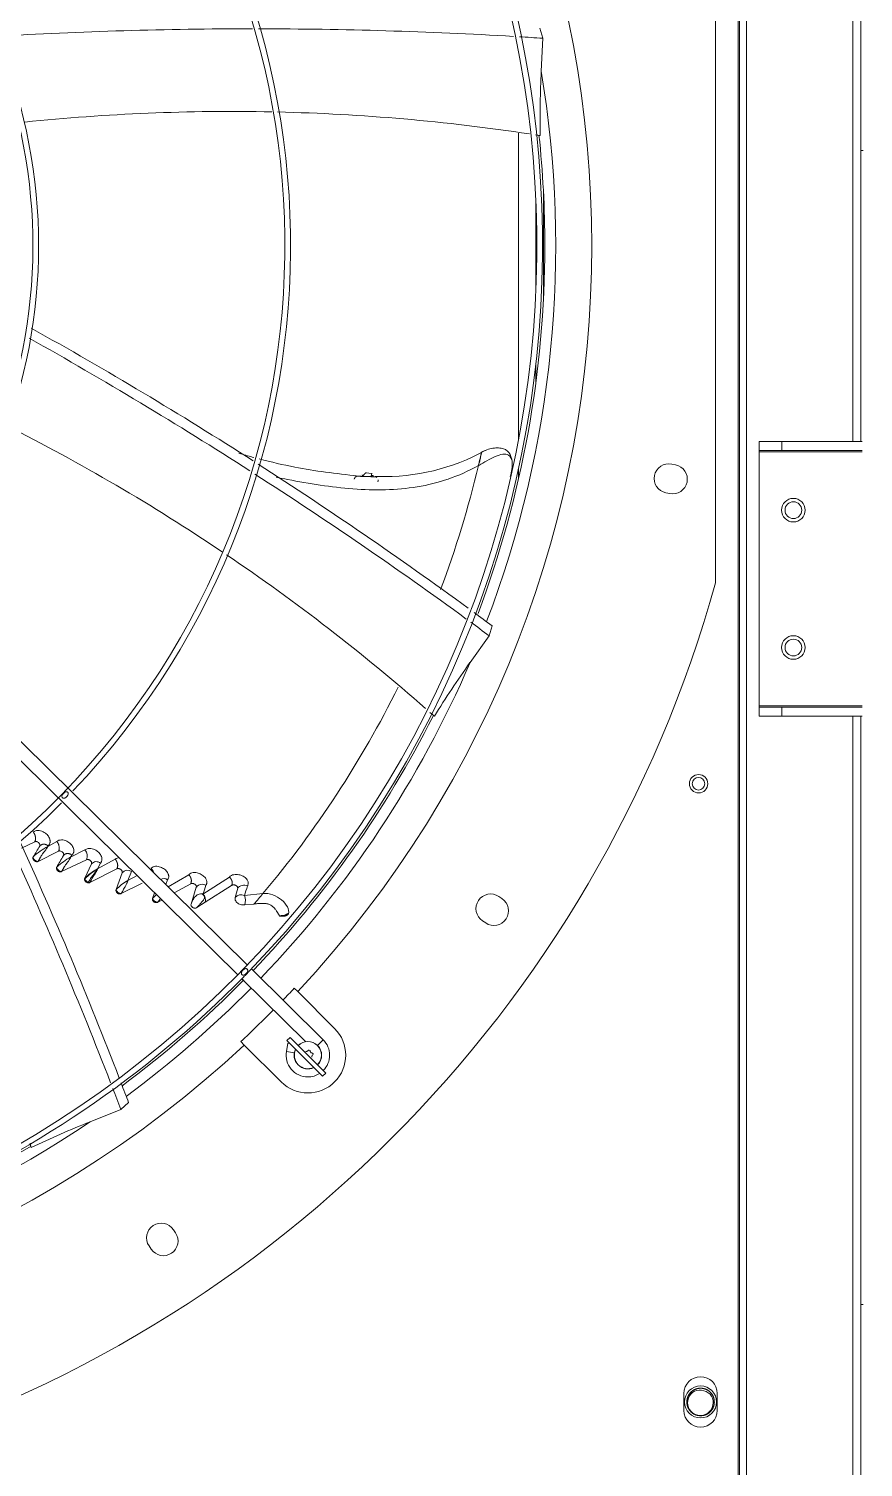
# Model space of a CAD drawing. Header units: millimetres. Extents: x 113490 to 142599, y -20467 to 115.
# Drawn here: x 131528 to 131892, y -10822 to -10194 of the extents above; entities that cross this region are included whole.
import ezdxf

# ---------------------------------------------------------------- set-up
doc = ezdxf.new("R2010")
doc.units = ezdxf.units.MM
doc.layers.add('DV3_0', color=7, linetype='Continuous')

msp = doc.modelspace()

# ---------------------------------------------------------------- linework, layer by layer
at = {"layer": 'DV3_0', "color": 7, "linetype": 'Continuous', "lineweight": 15}
for p, q in [((131891.24, -10374.49), (131891.24, -9742.49)), ((131838.24, -9857.26), (131838.24, -11851.51)), ((131841.24, -9857.26), (131841.24, -11851.51)), ((131827.74, -10436.16), (131827.74, -10141.82)), ((131752.3, -10198.38), (131751.05, -10194.05)), ((131751.65, -10212.75), (131752.3, -10198.38)), ((131741.73, -10373.84), (131741.73, -10239.84)), ((131892.24, -10247.48), (131891.24, -10247.48)), ((131310.48, -10303.03), (131619.15, -10607.41)), ((131623.33, -10603.11), (131314.04, -10298.11)), ((131846.74, -10378.49), (131846.74, -10374.49)), ((131846.74, -10374.49), (131856.74, -10374.49)), ((131846.74, -10378.49), (131846.74, -10379.09)), ((131856.74, -10378.49), (131846.74, -10378.49)), ((131856.74, -10374.49), (131891.74, -10374.49)), ((131856.74, -10374.49), (131856.74, -10378.49)), ((131856.74, -10378.49), (131891.74, -10378.49)), ((131810.29, -10384.72), (131808.62, -10384.38)), ((131846.74, -10379.09), (131846.74, -10489.89)), ((131673.76, -10389.82), (131677.28, -10389.91)), ((131677.85, -10388.44), (131674.99, -10388.21)), ((131677.28, -10389.91), (131677.32, -10389.77)), ((131680.49, -10389.8), (131679.22, -10389.78)), ((131741.73, -10390.9), (131741.73, -10386.32)), ((131806.13, -10396.94), (131807.79, -10397.27)), ((131720.57, -10471.07), (131728.89, -10459.33)), ((131728.89, -10459.33), (131730.18, -10455.01)), ((131846.74, -10489.89), (131846.74, -10490.49)), ((131846.74, -10494.49), (131846.74, -10490.49)), ((131846.74, -10490.49), (131856.74, -10490.49)), ((131856.74, -10490.49), (131891.74, -10490.49)), ((131856.74, -10490.49), (131856.74, -10494.49)), ((131856.74, -10494.49), (131846.74, -10494.49)), ((131856.74, -10494.49), (131891.74, -10494.49)), ((131891.24, -11154.49), (131891.24, -10494.49)), ((131530.55, -10549.32), (131524.83, -10552.06)), ((131540.89, -10553.44), (131532.03, -10557.89)), ((131540.19, -10549.23), (131536.24, -10551.34)), ((131536.24, -10551.34), (131536.37, -10551.14)), ((131552.44, -10552.91), (131546.21, -10556.07)), ((131553.11, -10557.16), (131542.3, -10562.34)), ((131546.21, -10556.07), (131546.76, -10555.19)), ((131552.4, -10565.28), (131555.33, -10559.01)), ((131565.68, -10556.95), (131557.94, -10561.12)), ((131557.94, -10561.12), (131559.2, -10558.68)), ((131566.4, -10561.14), (131554.61, -10567.17)), ((131566.07, -10570.22), (131568.69, -10562.86)), ((131571.14, -10566.31), (131572.73, -10562.35)), ((131575.23, -10564.11), (131571.14, -10566.31)), ((131587.79, -10568.06), (131588.57, -10565.93)), ((131597.76, -10563.71), (131588.73, -10568.99)), ((131615.51, -10564.73), (131603.98, -10572.18)), ((131577.42, -10567.34), (131568.33, -10571.99)), ((131581.97, -10574.09), (131582.8, -10571.57)), ((131598.62, -10567.65), (131591.48, -10571.7)), ((131598.79, -10576.61), (131601.09, -10569.13)), ((131603.98, -10572.18), (131603.75, -10572.15)), ((131616.51, -10568.39), (131604.88, -10575.74)), ((131617.99, -10573.6), (131619.14, -10569.66)), ((131630.19, -10571.94), (131622.12, -10572.74)), ((131734.53, -10574.15), (131733.11, -10573.2)), ((131586.05, -10574.77), (131584.33, -10575.75)), ((131604.88, -10575.74), (131601.28, -10578.09)), ((131626.26, -10576.52), (131622.26, -10576.92)), ((131637.49, -10581.78), (131637.48, -10581.77)), ((131726, -10583.85), (131727.42, -10584.79)), ((131620.93, -10609.17), (131648.78, -10636.63)), ((131656.46, -10635.78), (131625.11, -10604.87)), ((131645.35, -10614.77), (131643.86, -10613.27)), ((131661.46, -10630.88), (131645.35, -10614.77)), ((131642.01, -10634.77), (131640.6, -10636.18)), ((131656.16, -10651.74), (131640.6, -10636.18)), ((131642.01, -10634.77), (131657.57, -10650.32)), ((131620.52, -10636.61), (131622.01, -10638.1)), ((131622.01, -10638.1), (131638.12, -10654.21)), ((131641.07, -10637.28), (131640.44, -10640.89)), ((131641.83, -10637.41), (131641.07, -10637.28)), ((131645.76, -10638.1), (131645.27, -10638.02)), ((131656.16, -10651.74), (131657.57, -10650.32)), ((131554.78, -10671.58), (131568.12, -10666.2)), ((131568.12, -10666.2), (131571.53, -10663.26)), ((131592.04, -10720.17), (131591.09, -10718.76)), ((131580.45, -10725.87), (131581.4, -10727.28)), ((131891.24, -10751.48), (131892.24, -10751.48)), ((131813.99, -10790.24), (131813.99, -10797.74)), ((131828.49, -10797.74), (131828.49, -10790.24))]:
    msp.add_line(p, q, dxfattribs=at)
at = {"layer": 'DV3_0', "color": 7, "linetype": 'Continuous', "lineweight": 20}
for p, q in [((131887.64, -10374.49), (131887.64, -9745.49)), ((131837.64, -9845.59), (131837.64, -11865.47)), ((131752.63, -10312.52), (131752.63, -10265.47)), ((131749.31, -10308.64), (131749.31, -10269.34)), ((131749.31, -10348.76), (131749.31, -10340.56)), ((131846.74, -10379.09), (131891.74, -10379.09)), ((131673.78, -10389.67), (131677.32, -10389.77)), ((131846.74, -10489.89), (131891.74, -10489.89)), ((131887.64, -11154.49), (131887.64, -10494.49)), ((131654, -10638.27), (131656.46, -10635.78)), ((131643.88, -10641.5), (131640.44, -10640.89))]:
    msp.add_line(p, q, dxfattribs=at)
at = {"layer": 'DV3_0', "color": 7, "linetype": 'Continuous', "lineweight": 15}
for centre, radius in [((131861.74, -10404.49), 5.15), ((131861.74, -10404.49), 3.65), ((131861.74, -10464.49), 5.15), ((131861.74, -10464.49), 3.65), ((131820.36, -10523.99), 4), ((131820.32, -10523.99), 2.75), ((131821.24, -10793.99), 7)]:
    msp.add_circle(centre, radius, dxfattribs=at)
for centre, radius, start, end in [((131296.24, -10288.99), 456, 316.01285, 45.56345), ((131296.24, -10288.99), 477.5, 316.98025, 43.01975), ((131296.24, -10288.99), 453.5, 315.99181, 45.56133), ((131296.24, -10288.99), 343.5, 315.65123, 45.62203), ((131296.24, -10288.99), 346, 316.5062, 45.32039), ((131296.24, -10288.99), 236, 317.02714, 45.70878), ((131296.24, -10288.99), 233.5, 316.46631, 45.83922), ((131626.5, -12115.65), 1921.39, 90.02851, 93.37418), ((131626.5, -12115.65), 1921.39, 86.62723, 89.95007), ((131626.5, -12115.65), 1921.39, 86.24591, 86.54956), ((132158.49, -10232.41), 407.31, 177.23348, 181.19155), ((131616.17, -11102.61), 872.25, 88.82742, 95.92318), ((131616.17, -11102.61), 872.25, 81.40447, 88.66355), ((131616.17, -11102.61), 872.25, 81.09042, 81.22522), ((131296.24, -10288.99), 457, 0, 6.06861), ((131296.24, -10288.99), 457, 339.42404, 0), ((130632.29, -11933.2), 1841.3, 57.34191, 60.857), ((130586.55, -12004.18), 1921.33, 57.30151, 60.65735), ((131125.51, -11146.42), 872.25, 56.07412, 63.24774), ((131683.22, -10299.51), 90.33, 268.26501, 299.11985), ((130632.29, -11933.2), 1841.3, 53.79883, 57.26308), ((131683.26, -10310.92), 84.69, 298.94492, 299.10141), ((131735.22, -10383.5), 3.74, 5.17103, 55.21817), ((131719.43, -10384.21), 19.56, 343.23182, 2.96543), ((131739.18, -10383.14), 0.228, 185.41219, 193.40876), ((131807.37, -10390.66), 6.4, 78.75, 258.75), ((131809.04, -10390.99), 6.4, 258.75, 78.75), ((130586.55, -12004.18), 1921.33, 53.88646, 57.22542), ((131660.48, -10387.5), 13.48, 350.08599, 350.70778), ((131666.44, -10386.07), 11.5, 341.21496, 348.12987), ((131125.51, -11146.42), 872.25, 48.70033, 55.91709), ((131296.24, -10288.99), 551.5, 285.47751, 344.52249), ((130586.55, -12004.18), 1921.33, 53.51882, 53.81385), ((130632.29, -11933.2), 1841.3, 53.39786, 53.70009), ((132052.3, -10707.63), 407.44, 144.5071, 148.46392), ((131296.24, -10288.99), 457, 316.15973, 333.28075), ((131125.51, -11146.42), 872.25, 48.36342, 48.53339), ((131296.24, -10288.99), 343.5, 225.92125, 315.65123), ((131296.24, -10288.99), 346, 270, 315.31793), ((129771.86, -11348.24), 1921.39, 21.16348, 24.49317), ((129849.13, -11313.07), 1840.9, 21.02717, 24.54064), ((128643.59, -8794.68), 3381.22, 328.6085, 328.70007), ((131552.48, -10580.66), 33.52, 118.98776, 132.37687), ((131549.56, -10555.55), 3.91, 335.58128, 42.38671), ((128130.29, -8563.07), 3951.76, 329.64096, 329.72446), ((131559.89, -10581.79), 29.13, 118.00171, 132.61055), ((131557.42, -10560.68), 2.68, 48.49966, 141.44031), ((131578.63, -10563.45), 3.78, 12.11914, 44.06143), ((131573.02, -10585.75), 28.87, 121.47057, 135.59504), ((131569.89, -10582.83), 24.77, 118.81869, 134.90583), ((131579.93, -10582.96), 18.83, 117.8465, 137.41504), ((131570.98, -10564.69), 2.93, 53.13634, 141.31479), ((131586.86, -10568.46), 3.06, 55.87282, 117.48227), ((131597.09, -10587.56), 20.25, 131.56075, 138.31286), ((131603.64, -10571.09), 3.21, 59.3258, 142.38677), ((131603.06, -10574.79), 2.73, 75.24406, 82.00856), ((131601.32, -10574.95), 3.71, 23.68576, 48.99278), ((131452.61, -10518.89), 160.48, 340.60735, 342.05889), ((131601.92, -10574.6), 3.17, 338.82459, 49.67768), ((131620.72, -10576.35), 3.87, 68.77863, 134.8411), ((131621.88, -10571.72), 3.43, 63.91718, 143.09604), ((131455.9, -10519.08), 174.66, 342.10763, 343.51614), ((131615.66, -10575.04), 6.86, 344.1096, 19.64973), ((131615.41, -10575.05), 7.09, 344.71935, 19.03998), ((131452.74, -10423.33), 231.46, 318.55999, 320.05359), ((131729.56, -10578.53), 6.4, 56.25, 236.25), ((131566.96, -10563.93), 21.01, 325.75369, 331.18958), ((131602.76, -10573.32), 1.96, 345.27602, 355.86989), ((131730.97, -10579.47), 6.4, 236.25, 56.25), ((131296.24, -10288.99), 453.5, 315.56, 315.99181), ((131296.24, -10288.99), 453.5, 225.99152, 315.56), ((131296.24, -10288.99), 456, 270, 315.56106), ((131296.24, -10288.99), 457, 306.56933, 315.4466), ((131296.24, -10288.99), 456, 315.56106, 315.57142), ((131296.24, -10288.99), 456, 315.57142, 316.01285), ((131296.24, -10288.99), 475.39, 316.12423, 316.98903), ((131296.24, -10288.99), 475.39, 313.01097, 315.40107), ((131649.79, -10642.54), 16.5, 225, 45), ((131649.79, -10642.54), 9.5, 315, 45.40107), ((131296.24, -10288.99), 477.5, 226.98025, 313.01975), ((131649.79, -10642.54), 9.5, 170, 270), ((131649.79, -10642.54), 6, 154.47122, 295.52878), ((131649.79, -10642.54), 5.91, 154.77125, 295.22875), ((131649.79, -10642.54), 6, 315, 135), ((131649.79, -10642.54), 5.91, 315, 135), ((131649.19, -10640.29), 0.6, 238.87878, 331.12122), ((131650.24, -10640.87), 0.6, 358.86172, 151.13828), ((131651.44, -10640.9), 0.6, 178.87878, 271.12122), ((131651.46, -10642.1), 0.6, 298.86181, 91.13819), ((131652.04, -10643.15), 0.6, 118.87878, 211.12122), ((129849.13, -11313.07), 1840.9, 20.67002, 20.95746), ((131649.79, -10642.54), 9.5, 270, 302.83428), ((129771.86, -11348.24), 1921.39, 20.79191, 21.08376), ((131705.95, -11049.93), 407.44, 111.78009, 115.73693), ((131296.24, -10288.99), 457, 273.88422, 300.60788), ((130689.06, -10918.01), 872.25, 15.63642, 15.76533), ((131585.77, -10722.31), 6.4, 33.75, 213.75), ((131586.72, -10723.72), 6.4, 213.75, 33.75), ((131821.24, -10790.24), 7.25, 0, 180), ((131821.24, -10797.74), 7.25, 180, 0), ((131821.24, -10793.99), 6, 244.8963, 262.52267)]:
    msp.add_arc(centre, radius, start, end, dxfattribs=at)
at = {"layer": 'DV3_0', "color": 7, "linetype": 'Continuous', "lineweight": 20}
for centre, radius, start, end in [((131296.24, -10288.99), 461.75, 339.17748, 9.50342), ((131281.91, -10279.55), 454.74, 339.44857, 346.58825), ((131296.24, -10288.99), 461.75, 316.1456, 336.77642), ((131281.91, -10279.55), 454.74, 319.98599, 333.59752), ((131552.86, -10565.43), 0.488, 162.80594, 194.17662), ((131554.81, -10564.59), 2.6, 201.57282, 250.15681), ((131554.51, -10565.83), 1.34, 244.2828, 274.15809), ((131296.24, -10288.99), 461.75, 306.42947, 315.40107), ((131296.24, -10288.99), 461.75, 273.70247, 304.04942)]:
    msp.add_arc(centre, radius, start, end, dxfattribs=at)
at = {"layer": 'DV3_0', "color": 7, "linetype": 'Continuous', "lineweight": 15}
for points, knots in [([(131737.62, -10379.5), (131737.32, -10379.13), (131736.71, -10378.38), (131735.14, -10377.59), (131733.04, -10377.21), (131730.58, -10377.34), (131727.93, -10378.05), (131726.4, -10378.81), (131725.51, -10379.27)], [0, 0, 0, 0, 0.120272, 0.284495, 0.459149, 0.640843, 0.823587, 1, 1, 1, 1]), ([(131626.24, -10381.5), (131624.34, -10380.98), (131622.13, -10380.35), (131619.93, -10379.71), (131619.63, -10379.62)], [0.25984177, 0.25984177, 0.25984177, 0.25984177, 0.29278146, 0.29802068, 0.29802068, 0.29802068, 0.29802068]), ([(131671.82, -10389.62), (131661.61, -10388.46), (131648.11, -10386.86), (131633.77, -10383.49), (131628.59, -10382.13)], [0, 0, 0, 0, 0.1570657, 0.2463577, 0.2463577, 0.2463577, 0.2463577]), ([(131724.61, -10383.91), (131724.75, -10383.29), (131724.97, -10382.26), (131725.21, -10381.15), (131725.38, -10380.34), (131725.49, -10379.77), (131725.56, -10379.41), (131725.59, -10379.24), (131725.59, -10379.21), (131725.56, -10379.32), (131725.49, -10379.59), (131725.38, -10380.09), (131725.25, -10380.63), (131725.09, -10381.37), (131724.88, -10382.28), (131724.61, -10383.45), (131724.38, -10384.46), (131724.25, -10385.03)], [0, 0, 0, 0, 0.062128, 0.124656, 0.187183, 0.249711, 0.312238, 0.374766, 0.437294, 0.499821, 0.624876, 0.687404, 0.749931, 0.812459, 0.874987, 0.937514, 1, 1, 1, 1]), ([(131737.36, -10380.43), (131736.68, -10380.02), (131735.82, -10379.92), (131733.85, -10380.19), (131732.74, -10380.57), (131730.4, -10381.61), (131729.18, -10382.26), (131726.76, -10383.6), (131725.56, -10384.3), (131724.45, -10384.92)], [0, 0, 0, 0, 0.25, 0.25, 0.5, 0.5, 0.75, 0.75, 1, 1, 1, 1]), ([(131635.88, -10390.13), (131637.56, -10390.47), (131639.25, -10390.79), (131650.42, -10392.91), (131659.98, -10394.49), (131678.95, -10395.95), (131688.36, -10395.83), (131706.7, -10392.76), (131715.63, -10389.83), (131724.25, -10385.03)], [0.6026537, 0.6026537, 0.6026537, 0.6026537, 0.625, 0.625, 0.75, 0.75, 0.875, 0.875, 1, 1, 1, 1]), ([(131670.02, -10390.92), (131670.04, -10390.87), (131670.07, -10390.78), (131670.13, -10390.64), (131670.19, -10390.52), (131670.25, -10390.41), (131670.31, -10390.31), (131670.42, -10390.17), (131670.6, -10389.99), (131670.91, -10389.81), (131671.31, -10389.68), (131671.85, -10389.62), (131672.33, -10389.64), (131672.71, -10389.68), (131672.95, -10389.72), (131673.16, -10389.75), (131673.33, -10389.78), (131673.46, -10389.8), (131673.57, -10389.81), (131673.67, -10389.81), (131673.73, -10389.82), (131673.76, -10389.82)], [0, 0, 0, 0, 0.034615, 0.067153, 0.097641, 0.126151, 0.15278, 0.177653, 0.253284, 0.326616, 0.426356, 0.551745, 0.706817, 0.759074, 0.82393, 0.874115, 0.905827, 0.93629, 0.961485, 0.980409, 1, 1, 1, 1]), ([(131673.46, -10389.42), (131673.45, -10389.36), (131673.44, -10389.25), (131673.46, -10389.1), (131673.5, -10389.08), (131673.55, -10389.18), (131673.58, -10389.32), (131673.62, -10389.49), (131673.65, -10389.6), (131673.71, -10389.68), (131673.77, -10389.67), (131673.78, -10389.67)], [0, 0, 0, 0, 0.128962, 0.223321, 0.471945, 0.607552, 0.749514, 0.893505, 0.958713, 0.987993, 1, 1, 1, 1]), ([(131673.46, -10389.42), (131673.49, -10389.41), (131673.53, -10389.37), (131673.6, -10389.33), (131673.67, -10389.3), (131673.71, -10389.29), (131673.73, -10389.28), (131673.74, -10389.28)], [0, 0, 0, 0, 0.0394695, 0.0785517, 0.1172794, 0.155685, 0.161873, 0.161873, 0.161873, 0.161873]), ([(131673.78, -10389.67), (131673.82, -10389.61), (131673.9, -10389.49), (131674.02, -10389.33), (131674.13, -10389.17), (131674.25, -10389.01), (131674.36, -10388.87), (131674.47, -10388.74), (131674.58, -10388.62), (131674.68, -10388.52), (131674.79, -10388.43), (131674.89, -10388.35), (131674.98, -10388.3), (131675.07, -10388.26), (131675.16, -10388.23), (131675.24, -10388.23), (131675.29, -10388.24), (131675.32, -10388.25)], [0, 0, 0, 0, 0.0316233, 0.063666, 0.0961048, 0.1289206, 0.1620988, 0.1956297, 0.2295096, 0.2637404, 0.2983311, 0.3332973, 0.3686623, 0.4044567, 0.4407194, 0.4774968, 0.5148434, 0.5148434, 0.5148434, 0.5148434]), ([(131677.28, -10389.91), (131677.36, -10389.91), (131677.54, -10389.91), (131677.93, -10389.89), (131678.42, -10389.87), (131679.08, -10389.91), (131679.58, -10390.01), (131679.87, -10390.18), (131679.92, -10390.22)], [0, 0, 0, 0, 0.0432673, 0.1100997, 0.236564, 0.3525356, 0.5287013, 0.5662275, 0.5662275, 0.5662275, 0.5662275]), ([(131677.32, -10389.77), (131677.34, -10389.77), (131677.38, -10389.76), (131677.42, -10389.72), (131677.49, -10389.68), (131677.56, -10389.62), (131677.65, -10389.54), (131677.79, -10389.43), (131677.96, -10389.34), (131678.16, -10389.28), (131678.36, -10389.34), (131678.35, -10389.55), (131678.35, -10389.65)], [0, 0, 0, 0, 0.012213, 0.03615, 0.072549, 0.121252, 0.181278, 0.274862, 0.441704, 0.562368, 0.791317, 1, 1, 1, 1]), ([(131542.65, -10530.1), (131542.61, -10530.05), (131542.53, -10529.96), (131542.42, -10529.72), (131542.38, -10529.32), (131542.56, -10528.89), (131542.83, -10528.51), (131543.1, -10528.19), (131543.4, -10527.91), (131543.78, -10527.64), (131544.2, -10527.46), (131544.59, -10527.48), (131544.83, -10527.6), (131544.92, -10527.67), (131544.96, -10527.71)], [0, 0, 0, 0, 0.040443, 0.081793, 0.180216, 0.319289, 0.407802, 0.503208, 0.598506, 0.68594, 0.822069, 0.918689, 0.959722, 1, 1, 1, 1]), ([(131544.96, -10527.71), (131545, -10527.76), (131545.08, -10527.85), (131545.2, -10528.09), (131545.24, -10528.49), (131545.06, -10528.92), (131544.79, -10529.31), (131544.52, -10529.62), (131544.22, -10529.9), (131543.84, -10530.17), (131543.42, -10530.36), (131543.03, -10530.33), (131542.79, -10530.21), (131542.7, -10530.14), (131542.65, -10530.1)], [0, 0, 0, 0, 0.040471, 0.081926, 0.180876, 0.319892, 0.408079, 0.503208, 0.597701, 0.68481, 0.821378, 0.918632, 0.959731, 1, 1, 1, 1]), ([(131536.37, -10551.14), (131536.49, -10551.02), (131536.72, -10550.8), (131536.97, -10550.4), (131537.13, -10550), (131537.22, -10549.62), (131537.25, -10549.25), (131537.24, -10548.92), (131537.14, -10548.14), (131536.62, -10546.9), (131535.44, -10545.68), (131534.23, -10544.92), (131533.11, -10544.49), (131531.93, -10544.33), (131530.77, -10544.47), (131530.17, -10544.86), (131529.87, -10545.06)], [0, 0, 0, 0, 0.045484, 0.087511, 0.126239, 0.161752, 0.193995, 0.22288, 0.248302, 0.398303, 0.542361, 0.628866, 0.719082, 0.81149, 0.90479, 1, 1, 1, 1]), ([(131529.87, -10545.06), (131529.91, -10545.11), (131529.98, -10545.19), (131530.08, -10545.33), (131530.16, -10545.46), (131530.25, -10545.59), (131530.32, -10545.71), (131530.38, -10545.83), (131530.44, -10545.95), (131530.5, -10546.06), (131530.55, -10546.17), (131530.59, -10546.27), (131530.62, -10546.36), (131530.66, -10546.45), (131530.69, -10546.54), (131530.71, -10546.61), (131530.73, -10546.68), (131530.75, -10546.75), (131530.76, -10546.81), (131530.78, -10546.86), (131530.79, -10546.9), (131530.8, -10546.94), (131530.8, -10546.97), (131530.81, -10546.99), (131530.84, -10547.15), (131530.89, -10547.44), (131530.92, -10547.84), (131530.9, -10548.2), (131530.85, -10548.53), (131530.77, -10548.83), (131530.67, -10549.09), (131530.59, -10549.24), (131530.55, -10549.32)], [0, 0, 0, 0, 0.034344, 0.067168, 0.098516, 0.128424, 0.156915, 0.184012, 0.209726, 0.234069, 0.257047, 0.278666, 0.298927, 0.317831, 0.335378, 0.351567, 0.366395, 0.37986, 0.391959, 0.402687, 0.412043, 0.420021, 0.42662, 0.431837, 0.435668, 0.528079, 0.616208, 0.700323, 0.780585, 0.857152, 0.930213, 1, 1, 1, 1]), ([(131532.7, -10551.28), (131532.73, -10551.22), (131532.79, -10551.11), (131532.84, -10550.84), (131532.8, -10550.46), (131532.56, -10550), (131532.17, -10549.6), (131531.7, -10549.33), (131531.25, -10549.21), (131530.92, -10549.21), (131530.7, -10549.26), (131530.6, -10549.3), (131530.55, -10549.32)], [0, 0, 0, 0, 0.060979, 0.122856, 0.254546, 0.396945, 0.545585, 0.68882, 0.805931, 0.904784, 0.952657, 1, 1, 1, 1]), ([(131536.24, -10551.34), (131536.22, -10551.39), (131536.18, -10551.49), (131536.12, -10551.64), (131536.04, -10551.79), (131535.96, -10551.95), (131535.8, -10552.21), (131535.54, -10552.6), (131535.15, -10553.12), (131534.74, -10553.62), (131534.42, -10554.03), (131534.1, -10554.43), (131533.78, -10554.86), (131533.47, -10555.31), (131533.23, -10555.69), (131533.04, -10556), (131532.87, -10556.3), (131532.71, -10556.6), (131532.56, -10556.89), (131532.42, -10557.17), (131532.29, -10557.43), (131532.16, -10557.68), (131532.07, -10557.82), (131532.03, -10557.89)], [0, 0, 0, 0, 0.022116, 0.044979, 0.068622, 0.093072, 0.118353, 0.189051, 0.281999, 0.373022, 0.439614, 0.481491, 0.564848, 0.63761, 0.682237, 0.724973, 0.76612, 0.806014, 0.845018, 0.883516, 0.921909, 0.9606, 1, 1, 1, 1]), ([(131536.37, -10551.14), (131536.33, -10551.11), (131536.26, -10551.04), (131536.14, -10550.95), (131536.02, -10550.87), (131535.9, -10550.79), (131535.78, -10550.71), (131535.65, -10550.65), (131535.52, -10550.59), (131535.39, -10550.54), (131535.26, -10550.49), (131535.12, -10550.46), (131534.99, -10550.43), (131534.85, -10550.4), (131534.72, -10550.39), (131534.59, -10550.38), (131534.45, -10550.38), (131534.32, -10550.38), (131534.19, -10550.4), (131534.07, -10550.42), (131533.94, -10550.44), (131533.82, -10550.48), (131533.7, -10550.52), (131533.58, -10550.57), (131533.46, -10550.62), (131533.35, -10550.68), (131533.25, -10550.75), (131533.14, -10550.82), (131533.05, -10550.9), (131532.95, -10550.99), (131532.86, -10551.08), (131532.78, -10551.18), (131532.73, -10551.25), (131532.7, -10551.28)], [0, 0, 0, 0, 0.030291, 0.06056, 0.090853, 0.121211, 0.151668, 0.182249, 0.212976, 0.243865, 0.274927, 0.306171, 0.337603, 0.369226, 0.401044, 0.43306, 0.465274, 0.49769, 0.530307, 0.563117, 0.596108, 0.629266, 0.662573, 0.696012, 0.729564, 0.76321, 0.796931, 0.830709, 0.864529, 0.898377, 0.932243, 0.966118, 1, 1, 1, 1]), ([(131546.76, -10555.19), (131546.88, -10555.07), (131547.11, -10554.84), (131547.36, -10554.44), (131547.51, -10554.04), (131547.59, -10553.66), (131547.62, -10553.3), (131547.6, -10552.97), (131547.49, -10552.19), (131546.94, -10550.95), (131545.73, -10549.76), (131544.52, -10549.02), (131543.41, -10548.61), (131542.23, -10548.46), (131541.07, -10548.62), (131540.49, -10549.03), (131540.19, -10549.23)], [0, 0, 0, 0, 0.045632, 0.087718, 0.126426, 0.161832, 0.193872, 0.222444, 0.247427, 0.398097, 0.543438, 0.628642, 0.718208, 0.8105, 0.904084, 1, 1, 1, 1]), ([(131540.19, -10549.23), (131540.23, -10549.28), (131540.3, -10549.36), (131540.4, -10549.5), (131540.49, -10549.63), (131540.57, -10549.76), (131540.65, -10549.88), (131540.72, -10550), (131540.78, -10550.12), (131540.83, -10550.23), (131540.88, -10550.34), (131540.92, -10550.44), (131540.96, -10550.53), (131540.99, -10550.62), (131541.02, -10550.7), (131541.04, -10550.77), (131541.06, -10550.84), (131541.08, -10550.9), (131541.1, -10550.95), (131541.11, -10551), (131541.12, -10551.04), (131541.13, -10551.08), (131541.13, -10551.1), (131541.17, -10551.27), (131541.22, -10551.56), (131541.25, -10551.96), (131541.24, -10552.32), (131541.19, -10552.66), (131541.11, -10552.95), (131541.01, -10553.21), (131540.93, -10553.37), (131540.89, -10553.44)], [0, 0, 0, 0, 0.034913, 0.068221, 0.099975, 0.130214, 0.158967, 0.186255, 0.212093, 0.236491, 0.259457, 0.280995, 0.301106, 0.31979, 0.337046, 0.352872, 0.367264, 0.38022, 0.391735, 0.401805, 0.410427, 0.417596, 0.42331, 0.427565, 0.521414, 0.610902, 0.696294, 0.777739, 0.855376, 0.929387, 1, 1, 1, 1]), ([(131543.07, -10555.38), (131543.1, -10555.32), (131543.16, -10555.21), (131543.2, -10554.93), (131543.15, -10554.55), (131542.91, -10554.09), (131542.5, -10553.7), (131542.03, -10553.44), (131541.58, -10553.33), (131541.26, -10553.33), (131541.04, -10553.38), (131540.94, -10553.42), (131540.89, -10553.44)], [0, 0, 0, 0, 0.060903, 0.122655, 0.25432, 0.397066, 0.546321, 0.689979, 0.806929, 0.905328, 0.952911, 1, 1, 1, 1]), ([(131546.76, -10555.19), (131546.73, -10555.16), (131546.65, -10555.1), (131546.54, -10555.01), (131546.42, -10554.92), (131546.29, -10554.84), (131546.17, -10554.77), (131546.04, -10554.71), (131545.91, -10554.65), (131545.78, -10554.6), (131545.64, -10554.56), (131545.51, -10554.52), (131545.38, -10554.5), (131545.24, -10554.47), (131545.11, -10554.46), (131544.97, -10554.45), (131544.84, -10554.45), (131544.71, -10554.46), (131544.58, -10554.47), (131544.45, -10554.5), (131544.32, -10554.53), (131544.2, -10554.56), (131544.08, -10554.6), (131543.96, -10554.65), (131543.84, -10554.71), (131543.73, -10554.77), (131543.62, -10554.84), (131543.52, -10554.92), (131543.42, -10555), (131543.32, -10555.08), (131543.23, -10555.18), (131543.15, -10555.27), (131543.1, -10555.34), (131543.07, -10555.38)], [0, 0, 0, 0, 0.030121, 0.060224, 0.090357, 0.120564, 0.150876, 0.181322, 0.211924, 0.242699, 0.273659, 0.304813, 0.336169, 0.367731, 0.399502, 0.431485, 0.463683, 0.496098, 0.528729, 0.561568, 0.594602, 0.627818, 0.661197, 0.694722, 0.728373, 0.76213, 0.795975, 0.829888, 0.863855, 0.897859, 0.93189, 0.965938, 1, 1, 1, 1]), ([(131559.2, -10558.68), (131559.3, -10558.56), (131559.49, -10558.33), (131559.69, -10557.94), (131559.81, -10557.56), (131559.87, -10557.18), (131559.88, -10556.82), (131559.84, -10556.48), (131559.69, -10555.71), (131559.08, -10554.51), (131557.86, -10553.38), (131556.66, -10552.69), (131555.57, -10552.31), (131554.43, -10552.18), (131553.31, -10552.34), (131552.73, -10552.72), (131552.44, -10552.91)], [0, 0, 0, 0, 0.042988, 0.083321, 0.121126, 0.156486, 0.189349, 0.219635, 0.247246, 0.398049, 0.54578, 0.630422, 0.719507, 0.811377, 0.904576, 1, 1, 1, 1]), ([(131532.03, -10557.89), (131532, -10557.91), (131531.96, -10557.93), (131531.88, -10557.96), (131531.79, -10557.98), (131531.68, -10558.01), (131531.53, -10558.03), (131531.34, -10558.02), (131531.14, -10557.99), (131530.82, -10557.9), (131530.5, -10557.72), (131530.22, -10557.47), (131530.04, -10557.25), (131529.89, -10557.02), (131529.8, -10556.77), (131529.75, -10556.53), (131529.75, -10556.32), (131529.78, -10556.15), (131529.82, -10556.02), (131529.87, -10555.94), (131529.89, -10555.9)], [0, 0, 0, 0, 0.023685, 0.047466, 0.071475, 0.09584, 0.144223, 0.193094, 0.248324, 0.304393, 0.444759, 0.517414, 0.59071, 0.664382, 0.736891, 0.805398, 0.873372, 0.916416, 0.958401, 1, 1, 1, 1]), ([(131532.03, -10557.89), (131531.85, -10557.93), (131531.6, -10557.88), (131531.04, -10557.64), (131530.74, -10557.45), (131530.24, -10557), (131530.04, -10556.74), (131529.82, -10556.26), (131529.8, -10556.05), (131529.89, -10555.9)], [0, 0, 0, 0, 0.25, 0.25, 0.5, 0.5, 0.75, 0.75, 1, 1, 1, 1]), ([(131542.3, -10562.34), (131542.27, -10562.35), (131542.22, -10562.37), (131542.15, -10562.4), (131542.07, -10562.42), (131541.96, -10562.45), (131541.81, -10562.46), (131541.62, -10562.46), (131541.42, -10562.43), (131541.1, -10562.33), (131540.78, -10562.16), (131540.5, -10561.91), (131540.32, -10561.7), (131540.18, -10561.46), (131540.08, -10561.22), (131540.03, -10560.98), (131540.03, -10560.77), (131540.06, -10560.6), (131540.1, -10560.47), (131540.14, -10560.39), (131540.16, -10560.35)], [0, 0, 0, 0, 0.023103, 0.046302, 0.069715, 0.09346, 0.141592, 0.19023, 0.245942, 0.302454, 0.444237, 0.517183, 0.590708, 0.664499, 0.737116, 0.805641, 0.873604, 0.916607, 0.95852, 1, 1, 1, 1]), ([(131542.3, -10562.34), (131542.12, -10562.36), (131541.87, -10562.31), (131541.32, -10562.07), (131541.03, -10561.87), (131540.53, -10561.43), (131540.33, -10561.18), (131540.1, -10560.71), (131540.08, -10560.5), (131540.16, -10560.35)], [0, 0, 0, 0, 0.25, 0.25, 0.5, 0.5, 0.75, 0.75, 1, 1, 1, 1]), ([(131546.21, -10556.07), (131546.19, -10556.11), (131546.16, -10556.21), (131546.1, -10556.35), (131546.04, -10556.5), (131545.96, -10556.65), (131545.83, -10556.9), (131545.59, -10557.27), (131545.24, -10557.76), (131544.87, -10558.25), (131544.57, -10558.63), (131544.29, -10559.01), (131543.99, -10559.42), (131543.69, -10559.85), (131543.46, -10560.22), (131543.28, -10560.52), (131543.12, -10560.81), (131542.96, -10561.1), (131542.82, -10561.37), (131542.68, -10561.64), (131542.55, -10561.89), (131542.42, -10562.13), (131542.34, -10562.27), (131542.3, -10562.34)], [0, 0, 0, 0, 0.021768, 0.044278, 0.067562, 0.091644, 0.116549, 0.185919, 0.276389, 0.3673, 0.432608, 0.471944, 0.555436, 0.628427, 0.674056, 0.717868, 0.760141, 0.801183, 0.841323, 0.88091, 0.920305, 0.959878, 1, 1, 1, 1]), ([(131555.33, -10559.01), (131555.34, -10558.98), (131555.36, -10558.93), (131555.39, -10558.84), (131555.4, -10558.74), (131555.41, -10558.61), (131555.39, -10558.43), (131555.33, -10558.21), (131555.22, -10557.99), (131555.02, -10557.7), (131554.68, -10557.39), (131554.22, -10557.15), (131553.84, -10557.06), (131553.58, -10557.05), (131553.41, -10557.07), (131553.25, -10557.1), (131553.16, -10557.14), (131553.11, -10557.16)], [0, 0, 0, 0, 0.030358, 0.060715, 0.091326, 0.122441, 0.187897, 0.254659, 0.325793, 0.39806, 0.547495, 0.691544, 0.808778, 0.858283, 0.907076, 0.953825, 1, 1, 1, 1]), ([(131567.29, -10556.24), (131567.03, -10556.27), (131566.43, -10556.41), (131565.96, -10556.75), (131565.68, -10556.95)], [0.8396517, 0.8396517, 0.8396517, 0.8396517, 0.9042984, 1, 1, 1, 1]), ([(131565.68, -10556.95), (131565.71, -10556.99), (131565.78, -10557.06), (131565.88, -10557.19), (131565.97, -10557.31), (131566.05, -10557.42), (131566.12, -10557.54), (131566.19, -10557.66), (131566.25, -10557.77), (131566.31, -10557.87), (131566.36, -10557.98), (131566.4, -10558.08), (131566.44, -10558.17), (131566.48, -10558.26), (131566.51, -10558.35), (131566.54, -10558.43), (131566.56, -10558.5), (131566.58, -10558.57), (131566.6, -10558.64), (131566.62, -10558.69), (131566.63, -10558.75), (131566.64, -10558.8), (131566.65, -10558.84), (131566.7, -10559.03), (131566.75, -10559.36), (131566.76, -10559.8), (131566.72, -10560.2), (131566.64, -10560.55), (131566.54, -10560.87), (131566.44, -10561.05), (131566.4, -10561.14)], [0, 0, 0, 0, 0.032368, 0.063415, 0.093194, 0.121749, 0.149112, 0.175307, 0.20035, 0.224254, 0.247026, 0.268671, 0.289192, 0.308588, 0.326858, 0.344, 0.360011, 0.374887, 0.388623, 0.401214, 0.412658, 0.422947, 0.43208, 0.44005, 0.545293, 0.645478, 0.740868, 0.831603, 0.917878, 1, 1, 1, 1]), ([(131588.57, -10565.93), (131588.67, -10565.79), (131588.85, -10565.52), (131589, -10565.07), (131589.06, -10564.63), (131589.04, -10564.21), (131588.96, -10563.82), (131588.72, -10563.04), (131587.99, -10561.9), (131586.68, -10560.9), (131585.44, -10560.34), (131584.38, -10560.06), (131583.27, -10560.01), (131582.18, -10560.22), (131581.63, -10560.62), (131581.35, -10560.82)], [0, 0, 0, 0, 0.048319, 0.093612, 0.13613, 0.175841, 0.212492, 0.24595, 0.396838, 0.551403, 0.633547, 0.720883, 0.811655, 0.904459, 1, 1, 1, 1]), ([(131554.61, -10567.17), (131554.58, -10567.18), (131554.54, -10567.2), (131554.46, -10567.23), (131554.38, -10567.26), (131554.27, -10567.28), (131554.13, -10567.3), (131553.95, -10567.31), (131553.75, -10567.28), (131553.44, -10567.21), (131553.12, -10567.05), (131552.83, -10566.82), (131552.64, -10566.62), (131552.49, -10566.39), (131552.38, -10566.15), (131552.31, -10565.91), (131552.3, -10565.71), (131552.31, -10565.54), (131552.34, -10565.41), (131552.38, -10565.32), (131552.4, -10565.28)], [0, 0, 0, 0, 0.023076, 0.046315, 0.069833, 0.093744, 0.141136, 0.189036, 0.244037, 0.299791, 0.441115, 0.514551, 0.588572, 0.66295, 0.736219, 0.805448, 0.874103, 0.916828, 0.958588, 1, 1, 1, 1]), ([(131553.93, -10567.04), (131554, -10566.91), (131554.16, -10566.64), (131554.5, -10566.06), (131554.95, -10565.35), (131555.49, -10564.57), (131556.04, -10563.84), (131556.57, -10563.14), (131557.09, -10562.46), (131557.56, -10561.78), (131557.83, -10561.34), (131557.94, -10561.12)], [0, 0, 0, 0, 0.062498, 0.125001, 0.250008, 0.375015, 0.500021, 0.625028, 0.750035, 0.875041, 1, 1, 1, 1]), ([(131557.94, -10561.12), (131557.93, -10561.17), (131557.91, -10561.26), (131557.86, -10561.41), (131557.81, -10561.56), (131557.74, -10561.73), (131557.65, -10561.9), (131557.56, -10562.09), (131557.46, -10562.29), (131557.34, -10562.5), (131557.14, -10562.83), (131556.9, -10563.21), (131556.66, -10563.58), (131556.45, -10563.89), (131556.27, -10564.18), (131556.07, -10564.5), (131555.8, -10564.95), (131555.48, -10565.51), (131555.19, -10566.07), (131554.99, -10566.46), (131554.86, -10566.71), (131554.73, -10566.95), (131554.65, -10567.1), (131554.61, -10567.17)], [0, 0, 0, 0, 0.021725, 0.045279, 0.070709, 0.098055, 0.127351, 0.158627, 0.191912, 0.227228, 0.264599, 0.358633, 0.42228, 0.454975, 0.512767, 0.565816, 0.614185, 0.725877, 0.827463, 0.870174, 0.912916, 0.956066, 1, 1, 1, 1]), ([(131568.69, -10562.86), (131568.7, -10562.83), (131568.72, -10562.77), (131568.74, -10562.68), (131568.74, -10562.59), (131568.74, -10562.45), (131568.71, -10562.28), (131568.63, -10562.07), (131568.5, -10561.85), (131568.28, -10561.58), (131568, -10561.35), (131567.67, -10561.18), (131567.44, -10561.09), (131567.22, -10561.04), (131567, -10561.02), (131566.79, -10561.02), (131566.58, -10561.06), (131566.46, -10561.11), (131566.4, -10561.14)], [0, 0, 0, 0, 0.030546, 0.061121, 0.091979, 0.123365, 0.189489, 0.256975, 0.328949, 0.402078, 0.553216, 0.625751, 0.69763, 0.756021, 0.813551, 0.877124, 0.938633, 1, 1, 1, 1]), ([(131571.14, -10566.31), (131571.14, -10566.33), (131571.13, -10566.37), (131571.12, -10566.44), (131571.1, -10566.53), (131571.06, -10566.67), (131571, -10566.87), (131570.91, -10567.11), (131570.74, -10567.5), (131570.47, -10568.03), (131570.14, -10568.64), (131569.76, -10569.3), (131569.37, -10570.01), (131569.03, -10570.67), (131568.82, -10571.09), (131568.69, -10571.34), (131568.57, -10571.57), (131568.45, -10571.79), (131568.37, -10571.92), (131568.33, -10571.99)], [0, 0, 0, 0, 0.008471, 0.020849, 0.037173, 0.057479, 0.094233, 0.135729, 0.182098, 0.301941, 0.417999, 0.498958, 0.649695, 0.779421, 0.824012, 0.868085, 0.91192, 0.955796, 1, 1, 1, 1]), ([(131605.28, -10568.33), (131605.36, -10568.19), (131605.52, -10567.94), (131605.66, -10567.51), (131605.71, -10567.09), (131605.69, -10566.67), (131605.6, -10566.26), (131605.32, -10565.48), (131604.5, -10564.36), (131603.13, -10563.47), (131601.87, -10562.99), (131600.84, -10562.78), (131599.72, -10562.77), (131598.6, -10563.04), (131598.04, -10563.48), (131597.76, -10563.71)], [0, 0, 0, 0, 0.04416, 0.086796, 0.128084, 0.1682, 0.207124, 0.244756, 0.394791, 0.555025, 0.629883, 0.713634, 0.804159, 0.899585, 1, 1, 1, 1]), ([(131597.76, -10563.71), (131597.8, -10563.74), (131597.87, -10563.81), (131597.97, -10563.92), (131598.06, -10564.03), (131598.15, -10564.14), (131598.23, -10564.25), (131598.3, -10564.36), (131598.37, -10564.47), (131598.43, -10564.57), (131598.48, -10564.67), (131598.53, -10564.77), (131598.58, -10564.86), (131598.62, -10564.95), (131598.65, -10565.03), (131598.68, -10565.11), (131598.71, -10565.19), (131598.73, -10565.26), (131598.76, -10565.33), (131598.78, -10565.39), (131598.79, -10565.44), (131598.84, -10565.63), (131598.91, -10565.95), (131598.93, -10566.36), (131598.91, -10566.74), (131598.85, -10567.08), (131598.75, -10567.39), (131598.66, -10567.56), (131598.62, -10567.65)], [0, 0, 0, 0, 0.032899, 0.064458, 0.094752, 0.123838, 0.15176, 0.178553, 0.204241, 0.228841, 0.252366, 0.274822, 0.296215, 0.316544, 0.335811, 0.354013, 0.371146, 0.387206, 0.402188, 0.416087, 0.428897, 0.440613, 0.544029, 0.643173, 0.738243, 0.829293, 0.916449, 1, 1, 1, 1]), ([(131623.39, -10568.64), (131623.44, -10568.55), (131623.55, -10568.39), (131623.69, -10568.03), (131623.84, -10567.32), (131623.54, -10566.15), (131622.41, -10564.83), (131620.95, -10564.05), (131619.61, -10563.69), (131618.55, -10563.57), (131617.43, -10563.66), (131616.32, -10564), (131615.78, -10564.48), (131615.51, -10564.73)], [0, 0, 0, 0, 0.026984, 0.053974, 0.112551, 0.239933, 0.38697, 0.555519, 0.630167, 0.713559, 0.803882, 0.899324, 1, 1, 1, 1]), ([(131615.51, -10564.73), (131615.54, -10564.76), (131615.61, -10564.82), (131615.72, -10564.93), (131615.81, -10565.03), (131615.91, -10565.13), (131615.99, -10565.24), (131616.08, -10565.35), (131616.15, -10565.46), (131616.22, -10565.57), (131616.29, -10565.67), (131616.35, -10565.78), (131616.41, -10565.89), (131616.46, -10566), (131616.51, -10566.1), (131616.55, -10566.21), (131616.59, -10566.31), (131616.62, -10566.41), (131616.65, -10566.51), (131616.67, -10566.6), (131616.7, -10566.7), (131616.72, -10566.85), (131616.75, -10567.06), (131616.77, -10567.33), (131616.75, -10567.6), (131616.71, -10567.87), (131616.63, -10568.14), (131616.55, -10568.3), (131616.51, -10568.39)], [0, 0, 0, 0, 0.033091, 0.065299, 0.096702, 0.127365, 0.157345, 0.186688, 0.215433, 0.243612, 0.271253, 0.298377, 0.325004, 0.351149, 0.376826, 0.402045, 0.426818, 0.451151, 0.475052, 0.498528, 0.521583, 0.544215, 0.610695, 0.680334, 0.753617, 0.830991, 0.912924, 1, 1, 1, 1]), ([(131568.33, -10571.99), (131568.3, -10572), (131568.24, -10572.03), (131568.15, -10572.07), (131568.05, -10572.1), (131567.94, -10572.12), (131567.84, -10572.13), (131567.7, -10572.13), (131567.53, -10572.12), (131567.31, -10572.08), (131567.07, -10572), (131566.83, -10571.88), (131566.61, -10571.72), (131566.34, -10571.46), (131566.15, -10571.17), (131566.04, -10570.85), (131566.01, -10570.65), (131566.01, -10570.48), (131566.03, -10570.35), (131566.06, -10570.26), (131566.07, -10570.22)], [0, 0, 0, 0, 0.030129, 0.060098, 0.090132, 0.120453, 0.151278, 0.182814, 0.237513, 0.292849, 0.363728, 0.435399, 0.509374, 0.583753, 0.731898, 0.801807, 0.871124, 0.914962, 0.957714, 1, 1, 1, 1]), ([(131601.09, -10569.13), (131601.1, -10569.1), (131601.12, -10569.04), (131601.13, -10568.95), (131601.13, -10568.86), (131601.12, -10568.73), (131601.07, -10568.56), (131600.98, -10568.36), (131600.84, -10568.17), (131600.59, -10567.92), (131600.27, -10567.71), (131599.92, -10567.58), (131599.66, -10567.51), (131599.42, -10567.48), (131599.2, -10567.48), (131598.99, -10567.51), (131598.8, -10567.56), (131598.68, -10567.62), (131598.62, -10567.65)], [0, 0, 0, 0, 0.029896, 0.059787, 0.089936, 0.1206, 0.185011, 0.250864, 0.322237, 0.395142, 0.549911, 0.626794, 0.703247, 0.763639, 0.823169, 0.8835, 0.941942, 1, 1, 1, 1]), ([(131603.44, -10572.08), (131603.06, -10572.03), (131602.7, -10572.06), (131602.01, -10572.24), (131601.7, -10572.38), (131601.13, -10572.75), (131600.88, -10572.97), (131600.44, -10573.44), (131600.24, -10573.7), (131599.89, -10574.21), (131599.74, -10574.47), (131599.48, -10574.98), (131599.36, -10575.23), (131599.05, -10575.93), (131598.9, -10576.33), (131598.79, -10576.61)], [0, 0, 0, 0, 0.125, 0.125, 0.25, 0.25, 0.375, 0.375, 0.5, 0.5, 0.625, 0.625, 0.75, 0.75, 1, 1, 1, 1]), ([(131619.14, -10569.66), (131619.15, -10569.63), (131619.16, -10569.57), (131619.17, -10569.48), (131619.17, -10569.39), (131619.15, -10569.27), (131619.1, -10569.11), (131619, -10568.92), (131618.85, -10568.74), (131618.58, -10568.5), (131618.23, -10568.32), (131617.84, -10568.21), (131617.56, -10568.17), (131617.3, -10568.16), (131617.08, -10568.18), (131616.87, -10568.23), (131616.67, -10568.29), (131616.56, -10568.35), (131616.51, -10568.39)], [0, 0, 0, 0, 0.029164, 0.058177, 0.087309, 0.116826, 0.179188, 0.243122, 0.313607, 0.385995, 0.543799, 0.624534, 0.704824, 0.767483, 0.82951, 0.88787, 0.944265, 1, 1, 1, 1]), ([(131630.19, -10571.94), (131631.63, -10571.78), (131633.11, -10572.01), (131635.9, -10573.02), (131637.21, -10573.79), (131639.4, -10575.63), (131640.28, -10576.69), (131641.37, -10578.81), (131641.59, -10579.87), (131641.4, -10580.75)], [0, 0, 0, 0, 0.25, 0.25, 0.5, 0.5, 0.75, 0.75, 1, 1, 1, 1]), ([(131584.33, -10575.75), (131584.3, -10575.76), (131584.24, -10575.8), (131584.15, -10575.84), (131584.05, -10575.87), (131583.95, -10575.89), (131583.84, -10575.91), (131583.7, -10575.92), (131583.52, -10575.92), (131583.3, -10575.89), (131583.06, -10575.82), (131582.8, -10575.71), (131582.57, -10575.56), (131582.36, -10575.38), (131582.18, -10575.17), (131582.05, -10574.95), (131581.96, -10574.72), (131581.92, -10574.52), (131581.92, -10574.36), (131581.93, -10574.22), (131581.95, -10574.14), (131581.97, -10574.09)], [0, 0, 0, 0, 0.029725, 0.059353, 0.089098, 0.119171, 0.149777, 0.181113, 0.236416, 0.292325, 0.364768, 0.437887, 0.512681, 0.587629, 0.662325, 0.735799, 0.804811, 0.873158, 0.91634, 0.958408, 1, 1, 1, 1]), ([(131598.79, -10576.61), (131598.72, -10576.81), (131598.73, -10577.06), (131598.94, -10577.55), (131599.14, -10577.79), (131599.58, -10578.08), (131599.75, -10578.16), (131600.11, -10578.27), (131600.3, -10578.3), (131600.63, -10578.31), (131600.76, -10578.29), (131601.03, -10578.22), (131601.16, -10578.17), (131601.28, -10578.09)], [0, 0, 0, 0, 0.25, 0.25, 0.5, 0.5, 0.625, 0.625, 0.75, 0.75, 0.875, 0.875, 1, 1, 1, 1]), ([(131601.28, -10578.09), (131601.49, -10577.87), (131601.73, -10577.59), (131602.26, -10576.98), (131602.56, -10576.64), (131603.06, -10576.09), (131603.23, -10575.9), (131603.58, -10575.5), (131603.76, -10575.3), (131604.09, -10574.89), (131604.24, -10574.68), (131604.5, -10574.26), (131604.6, -10574.04), (131604.66, -10573.81)], [0, 0, 0, 0, 0.25, 0.25, 0.5, 0.5, 0.625, 0.625, 0.75, 0.75, 0.875, 0.875, 1, 1, 1, 1]), ([(131622.26, -10576.92), (131622.17, -10576.93), (131621.83, -10576.95), (131620.89, -10576.92), (131619.73, -10576.56), (131618.78, -10575.86), (131618.25, -10575.17), (131617.95, -10574.4), (131617.97, -10573.87), (131617.99, -10573.6)], [0, 0, 0, 0, 0.040166, 0.156459, 0.424797, 0.568936, 0.70936, 0.852194, 1, 1, 1, 1]), ([(131626.26, -10576.52), (131626.5, -10576.49), (131627.03, -10576.43), (131628.01, -10576.33), (131629.08, -10576.24), (131630.21, -10576.21), (131631.13, -10576.25), (131631.92, -10576.37), (131632.51, -10576.52), (131633.1, -10576.75), (131633.69, -10577.05), (131634.3, -10577.48), (131634.92, -10578.02), (131635.47, -10578.64), (131635.88, -10579.19), (131636.15, -10579.59), (131636.35, -10579.91), (131636.54, -10580.22), (131636.72, -10580.53), (131636.89, -10580.82), (131637.05, -10581.09), (131637.2, -10581.35), (131637.34, -10581.58), (131637.43, -10581.71), (131637.48, -10581.77)], [0, 0, 0, 0, 0.040265, 0.086415, 0.160521, 0.214872, 0.27235, 0.313658, 0.351295, 0.379996, 0.429661, 0.477318, 0.528728, 0.60507, 0.664546, 0.698808, 0.733837, 0.769618, 0.806141, 0.8434, 0.881397, 0.920144, 0.959665, 1, 1, 1, 1]), ([(131641.4, -10580.75), (131641.35, -10580.8), (131641.25, -10580.91), (131641.09, -10581.07), (131640.92, -10581.21), (131640.74, -10581.34), (131640.55, -10581.46), (131640.35, -10581.55), (131640.14, -10581.64), (131639.85, -10581.73), (131639.46, -10581.81), (131638.97, -10581.84), (131638.47, -10581.83), (131637.98, -10581.8), (131637.64, -10581.78), (131637.48, -10581.77)], [0, 0, 0, 0, 0.053355, 0.106652, 0.159725, 0.212534, 0.26516, 0.317648, 0.369797, 0.421334, 0.53594, 0.65085, 0.766283, 0.882004, 1, 1, 1, 1]), ([(131637.49, -10581.78), (131637.49, -10581.79), (131637.5, -10581.79), (131637.53, -10581.79), (131637.56, -10581.79), (131637.6, -10581.79), (131637.65, -10581.78), (131637.72, -10581.76), (131637.83, -10581.73), (131637.97, -10581.69), (131638.14, -10581.63), (131638.27, -10581.58), (131638.34, -10581.55)], [0, 0, 0, 0, 0.045138, 0.093894, 0.146983, 0.205017, 0.268537, 0.338042, 0.464102, 0.614994, 0.787637, 1, 1, 1, 1]), ([(131640.79, -10580.7), (131640.75, -10580.74), (131640.67, -10580.82), (131640.55, -10580.94), (131640.43, -10581.05), (131640.3, -10581.14), (131640.17, -10581.23), (131639.99, -10581.33), (131639.76, -10581.43), (131639.39, -10581.52), (131638.91, -10581.57), (131638.54, -10581.55), (131638.34, -10581.55)], [0, 0, 0, 0, 0.065832, 0.129369, 0.190676, 0.249903, 0.307282, 0.363127, 0.47581, 0.588444, 0.784812, 1, 1, 1, 1]), ([(131641.4, -10580.75), (131641.37, -10580.83), (131641.28, -10580.87), (131641.05, -10580.85), (131640.91, -10580.79), (131640.79, -10580.7)], [0, 0, 0, 0, 0.5, 0.5, 1, 1, 1, 1]), ([(131620.98, -10607.33), (131620.94, -10607.29), (131620.86, -10607.2), (131620.74, -10606.96), (131620.71, -10606.56), (131620.88, -10606.13), (131621.15, -10605.74), (131621.42, -10605.43), (131621.73, -10605.15), (131622.1, -10604.88), (131622.52, -10604.7), (131622.92, -10604.72), (131623.16, -10604.84), (131623.25, -10604.92), (131623.29, -10604.95)], [0, 0, 0, 0, 0.040419, 0.081737, 0.180004, 0.318741, 0.407079, 0.502384, 0.597672, 0.685216, 0.821732, 0.918627, 0.959704, 1, 1, 1, 1]), ([(131623.29, -10604.95), (131623.33, -10605), (131623.41, -10605.09), (131623.53, -10605.33), (131623.57, -10605.73), (131623.39, -10606.16), (131623.12, -10606.55), (131622.85, -10606.86), (131622.55, -10607.14), (131622.17, -10607.41), (131621.75, -10607.59), (131621.35, -10607.56), (131621.12, -10607.45), (131621.02, -10607.37), (131620.98, -10607.33)], [0, 0, 0, 0, 0.040441, 0.08184, 0.180502, 0.319168, 0.407275, 0.502441, 0.597059, 0.684342, 0.821198, 0.918588, 0.959713, 1, 1, 1, 1]), ([(131645.56, -10638.32), (131645.55, -10638.3), (131645.5, -10638.25), (131645.4, -10638.15), (131645.31, -10638.06), (131645.27, -10638.02)], [0.93699996, 0.93699996, 0.93699996, 0.93699996, 0.94570082, 0.97250001, 1, 1, 1, 1]), ([(131818.69, -10799.42), (131817.45, -10798.77), (131816.48, -10797.68), (131815.45, -10795.09), (131815.43, -10793.62), (131816.4, -10791.02), (131817.39, -10789.9), (131819.89, -10788.7), (131821.38, -10788.6), (131822.7, -10789.07)], [0, 0, 0, 0, 0.25, 0.25, 0.5, 0.5, 0.75, 0.75, 1, 1, 1, 1]), ([(131822.7, -10789.07), (131824.06, -10789.39), (131825.26, -10790.28), (131826.68, -10792.64), (131826.92, -10794.11), (131826.34, -10796.81), (131825.51, -10798.04), (131823.26, -10799.67), (131821.85, -10800.06), (131820.46, -10799.94)], [0, 0, 0, 0, 0.25, 0.25, 0.5, 0.5, 0.75, 0.75, 1, 1, 1, 1])]:
    msp.add_open_spline(points, degree=3, knots=knots, dxfattribs=at)
for points in [[(131738.78, -10382.23), (131738.25, -10380.49), (131737.87, -10379.58), (131737.62, -10379.5)], [(131680.47, -10391.19), (131680.5, -10391.5), (131680.43, -10391.81), (131680.37, -10392.13)]]:
    msp.add_open_spline(points, degree=3, dxfattribs=at)
at = {"layer": 'DV3_0', "color": 7, "linetype": 'Continuous', "lineweight": 20}
msp.add_open_spline([(131568.33, -10571.99), (131568.17, -10572.02), (131567.94, -10571.97), (131567.41, -10571.77), (131567.13, -10571.6), (131566.62, -10571.22), (131566.4, -10570.99), (131566.11, -10570.57), (131566.04, -10570.37), (131566.07, -10570.22)], degree=3, knots=[0, 0, 0, 0, 0.25, 0.25, 0.5, 0.5, 0.75, 0.75, 1, 1, 1, 1], dxfattribs=at)
msp.add_open_spline([(131584.33, -10575.75), (131584.17, -10575.78), (131583.7, -10575.72), (131582.82, -10575.26), (131582.12, -10574.61), (131581.96, -10574.23), (131581.97, -10574.09)], degree=3, dxfattribs=at)
at = {"layer": 'DV3_0', "color": 7, "linetype": 'Continuous', "lineweight": 15}
msp.add_rational_spline([(131815.7, -10796.29), (131817.02, -10799.49), (131820.46, -10799.94), (131823.89, -10800.39), (131826, -10797.64), (131828.11, -10794.89), (131826.78, -10791.69), (131825.45, -10788.49), (131822.02, -10788.04), (131818.58, -10787.59), (131816.48, -10790.34), (131814.37, -10793.09), (131815.7, -10796.29), (131817.02, -10799.49), (131820.46, -10799.94), (131823.89, -10800.39), (131826, -10797.64), (131828.11, -10794.89), (131826.78, -10791.69), (131825.45, -10788.49), (131822.02, -10788.04), (131818.58, -10787.59), (131816.48, -10790.34), (131814.37, -10793.09), (131815.7, -10796.29), (131816.59, -10798.44), (131818.69, -10799.42)], [1, 0.866025403784, 1, 0.866025403784, 1, 0.866025403784, 1, 0.866025403784, 1, 0.866025403784, 1, 0.866025403784, 1, 0.866025403784, 1, 0.866025403784, 1, 0.866025403784, 1, 0.866025403784, 1, 0.866025403784, 1, 0.866025403784, 1, 0.90591222949, 0.943976505854], degree=2, knots=[0.94372108, 0.94372108, 0.94372108, 0.9481517, 0.9481517, 0.95258231, 0.95258231, 0.95701293, 0.95701293, 0.96144354, 0.96144354, 0.96587416, 0.96587416, 0.97030477, 0.97030477, 0.97473539, 0.97473539, 0.979166, 0.979166, 0.98359662, 0.98359662, 0.98802723, 0.98802723, 0.99245785, 0.99245785, 0.99688846, 0.99688846, 1, 1, 1], dxfattribs=at)

doc.saveas('drawing.dxf')
